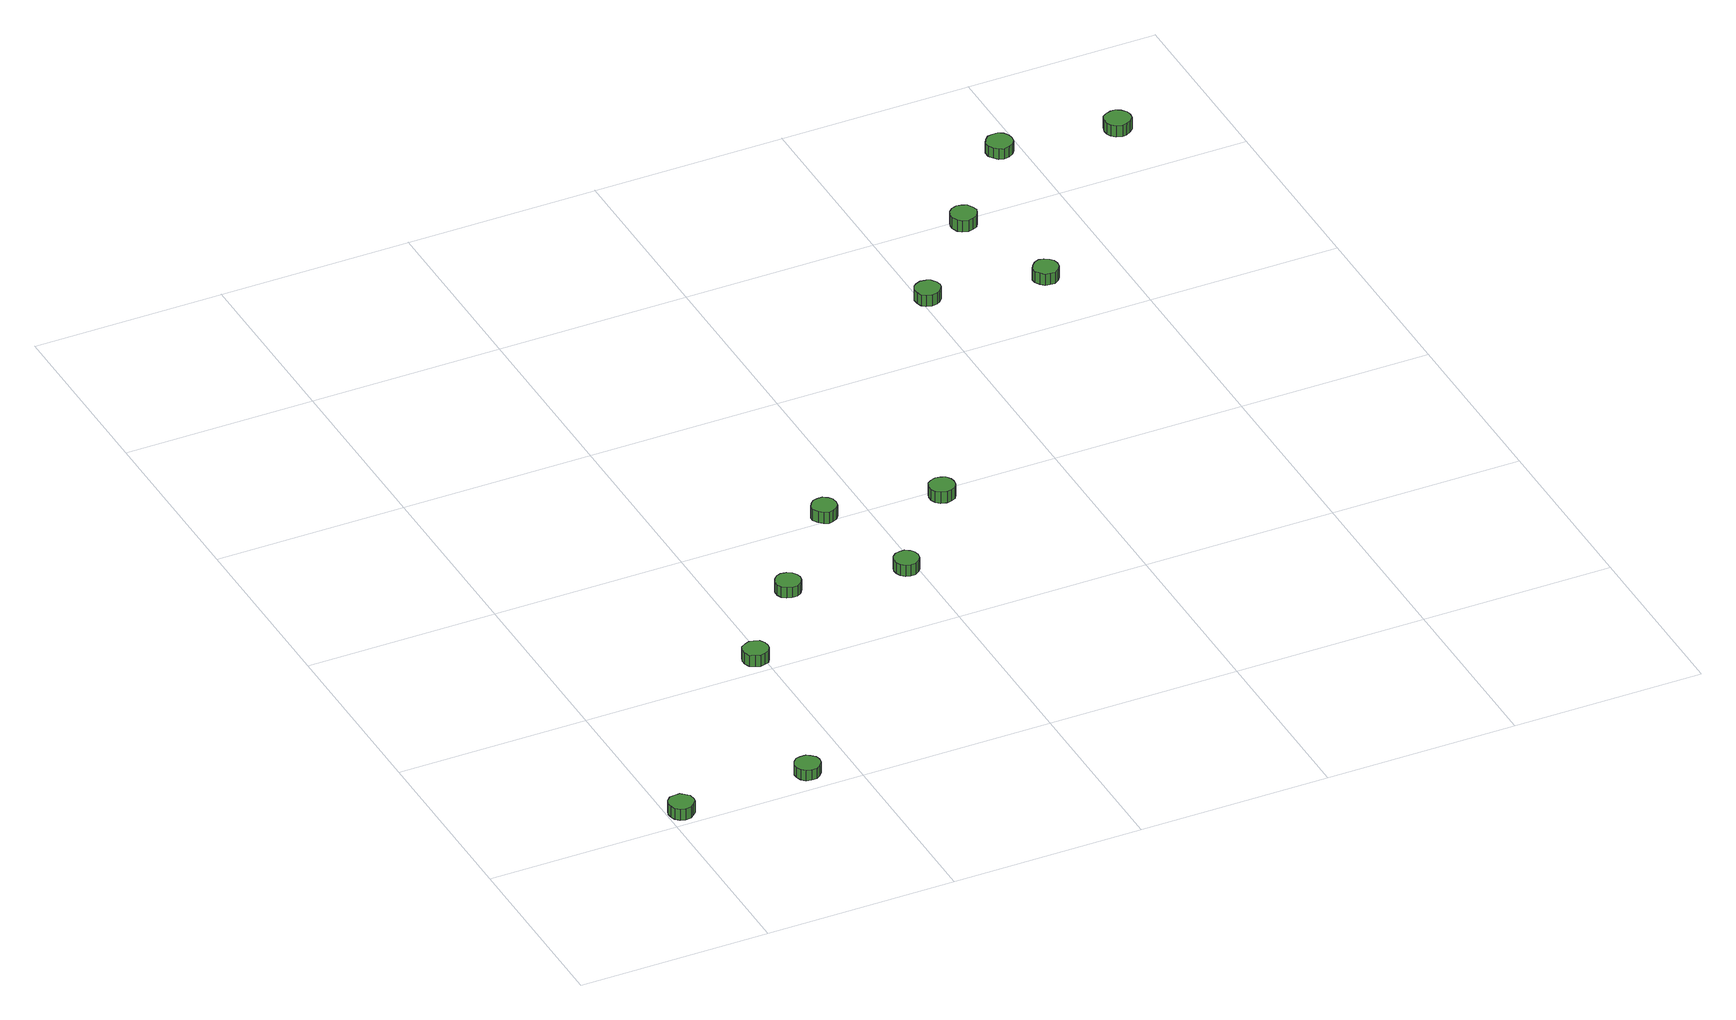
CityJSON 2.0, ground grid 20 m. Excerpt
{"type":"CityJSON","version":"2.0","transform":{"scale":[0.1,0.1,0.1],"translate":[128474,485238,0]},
"CityObjects":{
"tree1":{"type":"SolitaryVegetationObject","attributes":{"function":"something"},"geometry":[{"type":"MultiSurface","lod":"1","boundaries":[[[0,1,2,3,4,5,6,7,8,9,10,11,12,13,14]],[[15,16,17,18,19,20,21,22,23,24,25,26,27,28,29]],[[0,29,28,1]],[[1,28,27,2]],[[2,27,26,3]],[[3,26,25,4]],[[4,25,24,5]],[[5,24,23,6]],[[6,23,22,7]],[[7,22,21,8]],[[8,21,20,9]],[[9,20,19,10]],[[10,19,18,11]],[[11,18,17,12]],[[12,17,16,13]],[[13,16,15,14]],[[14,15,29,0]]]}]},
"tree2":{"type":"SolitaryVegetationObject","attributes":{"function":"something"},"geometry":[{"type":"MultiSurface","lod":"1","boundaries":[[[30,31,32,33,34,35,36,37,38,39,40,41,42,43,44]],[[45,46,47,48,49,50,51,52,53,54,55,56,57,58,59]],[[30,59,58,31]],[[31,58,57,32]],[[32,57,56,33]],[[33,56,55,34]],[[34,55,54,35]],[[35,54,53,36]],[[36,53,52,37]],[[37,52,51,38]],[[38,51,50,39]],[[39,50,49,40]],[[40,49,48,41]],[[41,48,47,42]],[[42,47,46,43]],[[43,46,45,44]],[[44,45,59,30]]]}]},
"tree3":{"type":"SolitaryVegetationObject","attributes":{"function":"something"},"geometry":[{"type":"MultiSurface","lod":"1","boundaries":[[[60,61,62,63,64,65,66,67,68,69,70,71,72,73,74]],[[75,76,77,78,79,80,81,82,83,84,85,86,87,88,89]],[[60,89,88,61]],[[61,88,87,62]],[[62,87,86,63]],[[63,86,85,64]],[[64,85,84,65]],[[65,84,83,66]],[[66,83,82,67]],[[67,82,81,68]],[[68,81,80,69]],[[69,80,79,70]],[[70,79,78,71]],[[71,78,77,72]],[[72,77,76,73]],[[73,76,75,74]],[[74,75,89,60]]]}]},
"tree4":{"type":"SolitaryVegetationObject","attributes":{"function":"something"},"geometry":[{"type":"MultiSurface","lod":"1","boundaries":[[[90,91,92,93,94,95,96,97,98,99,100,101,102,103,104]],[[105,106,107,108,109,110,111,112,113,114,115,116,117,118,119]],[[90,119,118,91]],[[91,118,117,92]],[[92,117,116,93]],[[93,116,115,94]],[[94,115,114,95]],[[95,114,113,96]],[[96,113,112,97]],[[97,112,111,98]],[[98,111,110,99]],[[99,110,109,100]],[[100,109,108,101]],[[101,108,107,102]],[[102,107,106,103]],[[103,106,105,104]],[[104,105,119,90]]]}]},
"tree5":{"type":"SolitaryVegetationObject","attributes":{"function":"something"},"geometry":[{"type":"MultiSurface","lod":"1","boundaries":[[[120,121,122,123,124,125,126,127,128,129,130,131,132,133,134]],[[135,136,137,138,139,140,141,142,143,144,145,146,147,148,149]],[[120,149,148,121]],[[121,148,147,122]],[[122,147,146,123]],[[123,146,145,124]],[[124,145,144,125]],[[125,144,143,126]],[[126,143,142,127]],[[127,142,141,128]],[[128,141,140,129]],[[129,140,139,130]],[[130,139,138,131]],[[131,138,137,132]],[[132,137,136,133]],[[133,136,135,134]],[[134,135,149,120]]]}]},
"tree6":{"type":"SolitaryVegetationObject","attributes":{"function":"something"},"geometry":[{"type":"MultiSurface","lod":"1","boundaries":[[[150,151,152,153,154,155,156,157,158,159,160,161,162,163,164]],[[165,166,167,168,169,170,171,172,173,174,175,176,177,178,179]],[[150,179,178,151]],[[151,178,177,152]],[[152,177,176,153]],[[153,176,175,154]],[[154,175,174,155]],[[155,174,173,156]],[[156,173,172,157]],[[157,172,171,158]],[[158,171,170,159]],[[159,170,169,160]],[[160,169,168,161]],[[161,168,167,162]],[[162,167,166,163]],[[163,166,165,164]],[[164,165,179,150]]]}]},
"tree7":{"type":"SolitaryVegetationObject","attributes":{"function":"something"},"geometry":[{"type":"MultiSurface","lod":"1","boundaries":[[[180,181,182,183,184,185,186,187,188,189,190,191,192,193,194]],[[195,196,197,198,199,200,201,202,203,204,205,206,207,208,209]],[[180,209,208,181]],[[181,208,207,182]],[[182,207,206,183]],[[183,206,205,184]],[[184,205,204,185]],[[185,204,203,186]],[[186,203,202,187]],[[187,202,201,188]],[[188,201,200,189]],[[189,200,199,190]],[[190,199,198,191]],[[191,198,197,192]],[[192,197,196,193]],[[193,196,195,194]],[[194,195,209,180]]]}]},
"tree8":{"type":"SolitaryVegetationObject","attributes":{"function":"something"},"geometry":[{"type":"MultiSurface","lod":"1","boundaries":[[[210,211,212,213,214,215,216,217,218,219,220,221,222,223,224]],[[225,226,227,228,229,230,231,232,233,234,235,236,237,238,239]],[[210,239,238,211]],[[211,238,237,212]],[[212,237,236,213]],[[213,236,235,214]],[[214,235,234,215]],[[215,234,233,216]],[[216,233,232,217]],[[217,232,231,218]],[[218,231,230,219]],[[219,230,229,220]],[[220,229,228,221]],[[221,228,227,222]],[[222,227,226,223]],[[223,226,225,224]],[[224,225,239,210]]]}]},
"tree9":{"type":"SolitaryVegetationObject","attributes":{"function":"something"},"geometry":[{"type":"MultiSurface","lod":"1","boundaries":[[[240,241,242,243,244,245,246,247,248,249,250,251,252,253,254]],[[255,256,257,258,259,260,261,262,263,264,265,266,267,268,269]],[[240,269,268,241]],[[241,268,267,242]],[[242,267,266,243]],[[243,266,265,244]],[[244,265,264,245]],[[245,264,263,246]],[[246,263,262,247]],[[247,262,261,248]],[[248,261,260,249]],[[249,260,259,250]],[[250,259,258,251]],[[251,258,257,252]],[[252,257,256,253]],[[253,256,255,254]],[[254,255,269,240]]]}]},
"tree10":{"type":"SolitaryVegetationObject","attributes":{"function":"something"},"geometry":[{"type":"MultiSurface","lod":"1","boundaries":[[[270,271,272,273,274,275,276,277,278,279,280,281,282,283,284]],[[285,286,287,288,289,290,291,292,293,294,295,296,297,298,299]],[[270,299,298,271]],[[271,298,297,272]],[[272,297,296,273]],[[273,296,295,274]],[[274,295,294,275]],[[275,294,293,276]],[[276,293,292,277]],[[277,292,291,278]],[[278,291,290,279]],[[279,290,289,280]],[[280,289,288,281]],[[281,288,287,282]],[[282,287,286,283]],[[283,286,285,284]],[[284,285,299,270]]]}]},
"tree11":{"type":"SolitaryVegetationObject","attributes":{"function":"something"},"geometry":[{"type":"MultiSurface","lod":"1","boundaries":[[[300,301,302,303,304,305,306,307,308,309,310,311,312,313,314]],[[315,316,317,318,319,320,321,322,323,324,325,326,327,328,329]],[[300,329,328,301]],[[301,328,327,302]],[[302,327,326,303]],[[303,326,325,304]],[[304,325,324,305]],[[305,324,323,306]],[[306,323,322,307]],[[307,322,321,308]],[[308,321,320,309]],[[309,320,319,310]],[[310,319,318,311]],[[311,318,317,312]],[[312,317,316,313]],[[313,316,315,314]],[[314,315,329,300]]]}]},
"tree12":{"type":"SolitaryVegetationObject","attributes":{"function":"something"},"geometry":[{"type":"MultiSurface","lod":"1","boundaries":[[[330,331,332,333,334,335,336,337,338,339,340,341,342,343,344]],[[345,346,347,348,349,350,351,352,353,354,355,356,357,358,359]],[[330,359,358,331]],[[331,358,357,332]],[[332,357,356,333]],[[333,356,355,334]],[[334,355,354,335]],[[335,354,353,336]],[[336,353,352,337]],[[337,352,351,338]],[[338,351,350,339]],[[339,350,349,340]],[[340,349,348,341]],[[341,348,347,342]],[[342,347,346,343]],[[343,346,345,344]],[[344,345,359,330]]]}]}
},
"vertices":[
[27,17,19],[26,23,19],[22,27,19],[18,30,19],[12,30,19],[7,29,19],[3,25,19],[1,20,19],[1,15,19],[3,10,19],[7,6,19],[12,4,19],[18,5,19],[22,8,19],[26,12,19],[26,12,6],[22,8,6],[18,5,6],[12,4,6],[7,6,6],[3,10,6],[1,15,6],[1,20,6],[3,25,6],[7,29,6],[12,30,6],[18,30,6],[22,27,6],[26,23,6],[27,17,6],
[166,26,17],[165,31,17],[161,35,17],[157,38,17],[151,38,17],[146,37,17],[142,33,17],[140,28,17],[140,23,17],[142,18,17],[146,14,17],[151,13,17],[157,13,17],[161,16,17],[165,20,17],[165,20,5],[161,16,5],[157,13,5],[151,13,5],[146,14,5],[142,18,5],[140,23,5],[140,28,5],[142,33,5],[146,37,5],[151,38,5],[157,38,5],[161,35,5],[165,31,5],[166,26,5],
[205,220,18],[204,225,18],[201,230,18],[196,232,18],[191,233,18],[186,231,18],[181,228,18],[179,223,18],[179,217,18],[181,212,18],[186,209,18],[191,207,18],[196,208,18],[201,210,18],[204,215,18],[204,215,5],[201,210,5],[196,208,5],[191,207,5],[186,209,5],[181,212,5],[179,217,5],[179,223,5],[181,228,5],[186,231,5],[191,233,5],[196,232,5],[201,230,5],[204,225,5],[205,220,5],
[284,311,17],[283,316,17],[280,320,17],[275,323,17],[269,324,17],[264,322,17],[260,318,17],[258,314,17],[258,308,17],[260,303,17],[264,300,17],[269,298,17],[275,298,17],[280,301,17],[283,306,17],[283,306,5],[280,301,5],[275,298,5],[269,298,5],[264,300,5],[260,303,5],[258,308,5],[258,314,5],[260,318,5],[264,322,5],[269,324,5],[275,323,5],[280,320,5],[283,316,5],[284,311,5],
[402,294,18],[401,299,18],[398,303,18],[393,306,18],[388,306,18],[383,305,18],[379,301,18],[377,296,18],[377,291,18],[379,286,18],[383,282,18],[388,281,18],[393,281,18],[398,284,18],[401,288,18],[401,288,5],[398,284,5],[393,281,5],[388,281,5],[383,282,5],[379,286,5],[377,291,5],[377,296,5],[379,301,5],[383,305,5],[388,306,5],[393,306,5],[398,303,5],[401,299,5],[402,294,5],
[370,408,18],[369,414,18],[366,418,18],[361,421,18],[356,421,18],[351,420,18],[347,416,18],[344,411,18],[344,406,18],[347,401,18],[351,397,18],[356,395,18],[361,396,18],[366,399,18],[369,403,18],[369,403,5],[366,399,5],[361,396,5],[356,395,5],[351,397,5],[347,401,5],[344,406,5],[344,411,5],[347,416,5],[351,420,5],[356,421,5],[361,421,5],[366,418,5],[369,414,5],[370,408,5],
[488,391,17],[487,396,17],[484,401,17],[479,403,17],[474,404,17],[468,402,17],[464,399,17],[462,394,17],[462,388,17],[464,383,17],[468,380,17],[474,378,17],[479,379,17],[484,381,17],[487,386,17],[487,386,4],[484,381,4],[479,379,4],[474,378,4],[468,380,4],[464,383,4],[462,388,4],[462,394,4],[464,399,4],[468,402,4],[474,404,4],[479,403,4],[484,401,4],[487,396,4],[488,391,4],
[620,693,19],[619,698,19],[615,703,19],[611,705,19],[605,706,19],[600,704,19],[596,701,19],[594,696,19],[594,690,19],[596,685,19],[600,682,19],[605,680,19],[611,681,19],[615,683,19],[619,688,19],[619,688,6],[615,683,6],[611,681,6],[605,680,6],[600,682,6],[596,685,6],[594,690,6],[594,696,6],[596,701,6],[600,704,6],[605,706,6],[611,705,6],[615,703,6],[619,698,6],[620,693,6],
[738,677,18],[737,682,18],[734,686,18],[729,689,18],[724,690,18],[719,688,18],[715,684,18],[712,679,18],[712,674,18],[715,669,18],[719,665,18],[724,664,18],[729,664,18],[734,667,18],[737,671,18],[737,671,5],[734,667,5],[729,664,5],[724,664,5],[719,665,5],[715,669,5],[712,674,5],[712,679,5],[715,684,5],[719,688,5],[724,690,5],[729,689,5],[734,686,5],[737,682,5],[738,677,5],
[707,791,19],[705,797,19],[702,802,19],[697,804,19],[692,805,19],[686,803,19],[682,799,19],[680,794,19],[680,789,19],[682,783,19],[686,780,19],[692,778,19],[697,779,19],[702,781,19],[705,786,19],[705,786,6],[702,781,6],[697,779,6],[692,778,6],[686,780,6],[682,783,6],[680,789,6],[680,794,6],[682,799,6],[686,803,6],[692,805,6],[697,804,6],[702,802,6],[705,797,6],[707,791,6],
[792,888,17],[791,893,17],[788,898,17],[783,901,17],[777,901,17],[772,900,17],[768,896,17],[765,891,17],[765,885,17],[768,880,17],[772,876,17],[777,874,17],[783,875,17],[788,878,17],[791,882,17],[791,882,5],[788,878,5],[783,875,5],[777,874,5],[772,876,5],[768,880,5],[765,885,5],[765,891,5],[768,896,5],[772,900,5],[777,901,5],[783,901,5],[788,898,5],[791,893,5],[792,888,5],
[911,872,18],[910,877,18],[906,882,18],[901,885,18],[896,885,18],[890,883,18],[886,880,18],[884,874,18],[884,869,18],[886,864,18],[890,860,18],[896,858,18],[901,859,18],[906,862,18],[910,866,18],[910,866,5],[906,862,5],[901,859,5],[896,858,5],[890,860,5],[886,864,5],[884,869,5],[884,874,5],[886,880,5],[890,883,5],[896,885,5],[901,885,5],[906,882,5],[910,877,5],[911,872,5]
]}
